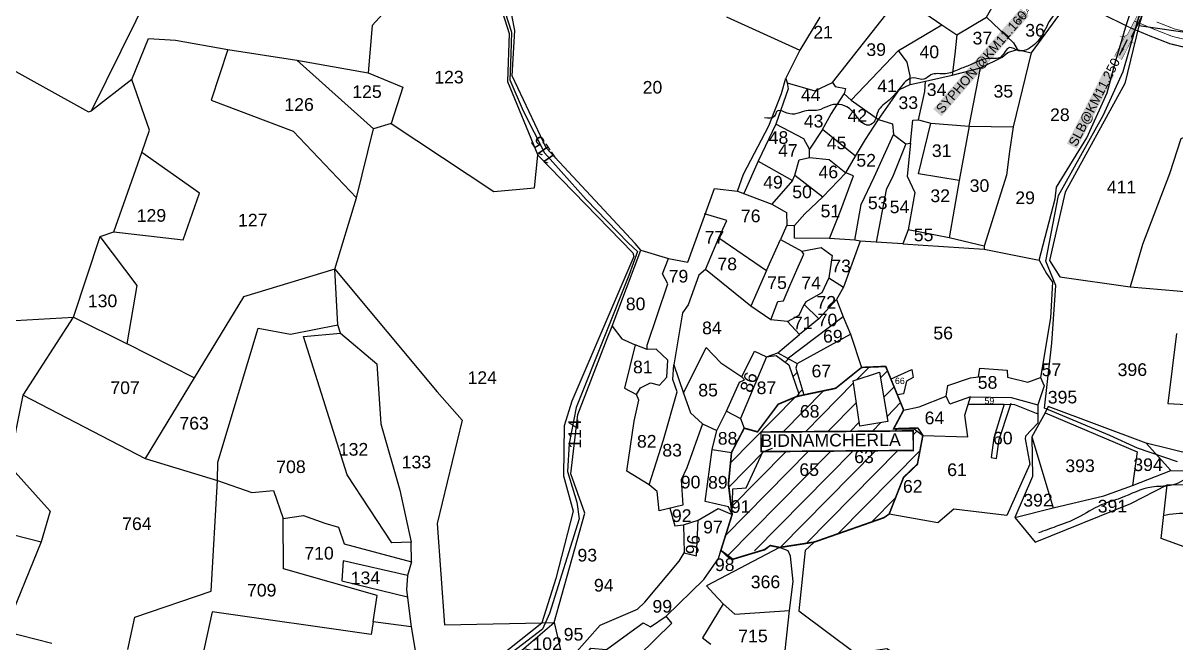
# Model space of a CAD drawing. Header units: inches. Extents: x 183472 to 190380, y 1608658 to 1615701.
# Drawn here: x 184583 to 186074, y 1613576 to 1614378 of the extents above; entities that cross this region are included whole.
import ezdxf
from ezdxf.enums import TextEntityAlignment as Align

# ---------------------------------------------------------------- set-up
doc = ezdxf.new("R2010")
doc.units = ezdxf.units.IN
doc.header["$LTSCALE"] = 15
doc.header["$MEASUREMENT"] = 0
doc.linetypes.add('ACAD_ISO02W100', pattern=[15, 12, -3])
doc.linetypes.add('HIDDEN2', pattern=[0.1875, 0.125, -0.0625])
for name, color, linetype in [('CANAL1', 7, 'Continuous'), ('PLOT', 7, 'Continuous'), ('PLOT NO', 7, 'Continuous'), ('ROADS', 1, 'Continuous'), ('STREAM', 4, 'Continuous'), ('STRUCTURE', 5, 'Continuous')]:
    doc.layers.add(name, color=color, linetype=linetype)
doc.styles.get("Standard").update_dxf_attribs({"font": 'arial.ttf'})
doc.dimstyles.get("Standard").update_dxf_attribs({"dimtxt": 0.18, "dimasz": 0.18, "dimexe": 0.18, "dimexo": 0.0625, "dimgap": 0.09, "dimtad": 0, "dimtih": 1, "dimtoh": 1, "dimdec": 4, "dimzin": 0, "dimdsep": 46, "dimtxsty": 'Standard', "dimcen": 0.09, "dimadec": 0, "dimazin": 0, "dimtfac": 1, "dimtdec": 4, "dimtofl": 0, "dimtmove": 0, "dimatfit": 3, "dimfxl": 1, "dimtolj": 1, "dimtzin": 0, "dimarcsym": 0})

# ---------------------------------------------------------------- blocks, each defined once
blk = doc.blocks.new('SLB')
at = {"layer": 'STRUCTURE'}
h = blk.add_hatch(dxfattribs=at)
h.set_pattern_fill('DOTS', color=6, scale=20, angle=320.3722, style=0)
h.set_pattern_definition([(320.372247934, (-159.4327, -72.9564), (1.2786241598, 0.5641323054), [0, -1.25])])
h.paths.add_polyline_path([(769699.5, 1706871.1), (769699.5, 1706861.1), (769729.1, 1706861.1), (769732.1, 1706863.1), (769792.1, 1706863.1), (769795.1, 1706861.1), (769824.7, 1706861.1), (769824.7, 1706871.1), (769795.1, 1706871.1), (769792.1, 1706869.1), (769732.1, 1706869.1), (769729.1, 1706871.1)])
at = {"layer": 'STRUCTURE', "color": 6, "linetype": 'ACAD_ISO02W100', "ltscale": 0.5, "const_width": 0.5}
for points in [[(769699.5, 1706871.1), (769729.1, 1706871.1)], [(769795.1, 1706871.1), (769824.7, 1706871.1)], [(769699.5, 1706861.1), (769729.1, 1706861.1)], [(769795.1, 1706861.1), (769824.7, 1706861.1)]]:
    blk.add_lwpolyline(points, dxfattribs=at)
at = {"layer": 'STRUCTURE', "color": 6, "const_width": 0.628}
for points in [[(769726.1, 1706877.1), (769726.1, 1706873.1), (769732.1, 1706869.1), (769792.1, 1706869.1), (769798.1, 1706873.1), (769798.1, 1706877.1)], [(769726.1, 1706855.1), (769726.1, 1706859.1), (769732.1, 1706863.1), (769792.1, 1706863.1), (769798.1, 1706859.1), (769798.1, 1706855.1)]]:
    blk.add_lwpolyline(points, dxfattribs=at)
at = {"layer": 'STRUCTURE', "color": 6}
blk.add_lwpolyline([(769732.1, 1706863.1), (769792.1, 1706863.1)], dxfattribs=at)
blk.add_lwpolyline([(769732.1, 1706863.1), (769792.1, 1706863.1)], dxfattribs=at)
at = {"layer": 'STRUCTURE', "color": 0}
blk.add_circle((769762.1, 1706866.1), 1.24, dxfattribs=at)
for points in [[(769703.8, 1706866), (769726.7, 1706866)], [(769818.6, 1706865.8), (769795.7, 1706865.8)]]:
    blk.add_leader(points, dimstyle='Standard', override={"dimasz": 10, "dimgap": 0.09, "dimtad": 0}, dxfattribs=at)
blk = doc.blocks.new('UT')
at = {"layer": 'STRUCTURE'}
h = blk.add_hatch(dxfattribs=at)
h.set_pattern_fill('DASH', color=150, scale=8, angle=-39.6278, style=0)
h.set_pattern_definition([(320.372247933, (-4370.464, -6260.8811), (1.40800153113, 0.132407282), [1, -1])])
h.paths.add_polyline_path([(765163, 1700681.9), (765165.6, 1700680.6), (765167.2, 1700680.3), (765169.1, 1700680), (765172.4, 1700679.6), (765176.4, 1700679.3), (765179.5, 1700679.5), (765183.1, 1700679.9), (765187.7, 1700680.9), (765188.9, 1700681.2), (765193.1, 1700682.2), (765196.1, 1700680.2), (765196.1, 1700672.2), (765193.1, 1700670.2), (765190.5, 1700670.8), (765188.1, 1700671.3), (765185.5, 1700671.8), (765183.6, 1700672.1), (765181, 1700672.5), (765180.3, 1700672.5), (765178.5, 1700672.6), (765176.7, 1700672.6), (765174.6, 1700672.5), (765172.5, 1700672.3), (765170.4, 1700672), (765168.5, 1700671.7), (765166.1, 1700671.2), (765165, 1700670.8), (765163, 1700669.7)])
h.paths.add_polyline_path([(765259.1, 1700682.2), (765256.1, 1700680.2), (765256.1, 1700672.2), (765259.1, 1700670.2), (765261.9, 1700671), (765264.4, 1700671.6), (765266.4, 1700672), (765269.1, 1700672.5), (765272.7, 1700673), (765276.1, 1700673.1), (765278.6, 1700672.9), (765281.2, 1700672.7), (765283.9, 1700672.3), (765286.4, 1700671.9), (765288, 1700671.3), (765289.2, 1700670.6), (765289.1, 1700682.7), (765287.6, 1700681.8), (765285.7, 1700681.2), (765283, 1700680.7), (765281.2, 1700680.4), (765276.7, 1700679.9), (765272.7, 1700679.9), (765268.7, 1700680.3), (765264.8, 1700681), (765261.2, 1700681.7)])
at = {"layer": 'STRUCTURE', "color": 150, "const_width": 0.628}
for points in [[(765190.1, 1700688.2), (765190.1, 1700684.2), (765196.1, 1700680.2), (765256.1, 1700680.2), (765262.1, 1700684.2), (765262.1, 1700688.2)], [(765190.1, 1700664.2), (765190.1, 1700668.2), (765196.1, 1700672.2), (765256.1, 1700672.2), (765262.1, 1700668.2), (765262.1, 1700664.2)]]:
    blk.add_lwpolyline(points, dxfattribs=at)
at = {"layer": 'STRUCTURE', "color": 150}
for points in [[(765196.1, 1700680.2), (765256.1, 1700680.2)], [(765196.1, 1700672.2), (765256.1, 1700672.2)], [(765196.1, 1700672.2), (765256.1, 1700672.2)]]:
    blk.add_lwpolyline(points, dxfattribs=at)
at = {"layer": 'STRUCTURE', "color": 0}
blk.add_circle((765226.1, 1700676.2), 1.89, dxfattribs=at)
at = {"layer": 'STRUCTURE', "color": 150}
for points in [[(765163, 1700681.9), (765164.4, 1700681.1), (765167.9, 1700680.2), (765171.2, 1700679.8), (765176.1, 1700679.4), (765184.7, 1700680.3), (765193.1, 1700682.2)], [(765163, 1700669.7), (765164.3, 1700670.6), (765167.8, 1700671.6), (765171.2, 1700672.1), (765176, 1700672.6), (765184.7, 1700672), (765193.1, 1700670.2)], [(765289.1, 1700682.7), (765287.8, 1700681.9), (765284.3, 1700680.9), (765280.9, 1700680.4), (765276.1, 1700679.8), (765267.4, 1700680.5), (765259.1, 1700682.2)], [(765289.2, 1700670.6), (765287.8, 1700671.4), (765284.2, 1700672.3), (765280.9, 1700672.7), (765276.1, 1700673.1), (765267.4, 1700672.2), (765259.1, 1700670.2)]]:
    blk.add_spline(points, degree=3, dxfattribs=at)
at = {"layer": 'STRUCTURE', "color": 0}
blk.add_text('STREAM', height=5, dxfattribs=at).set_placement((765148.2, 1700675.8), align=Align.MIDDLE_CENTER)
for points in [[(765190.9, 1700676), (765164.2, 1700675.8)], [(765289.3, 1700676.7), (765265.4, 1700676.4)]]:
    blk.add_leader(points, dimstyle='Standard', override={"dimasz": 10, "dimgap": 0.09, "dimtad": 0}, dxfattribs=at)

msp = doc.modelspace()

# ---------------------------------------------------------------- hatches: boundary and pattern name
at = {"layer": 'PLOT'}
h = msp.add_hatch(dxfattribs=at)
h.set_pattern_fill('ANSI31', color=30, scale=163.319966, angle=0.441)
h.set_pattern_definition([(45.441, (185479.772, 1609106.315), (-14.54626, 14.32405), [])])
h.paths.add_polyline_path([(185721.7, 1613790.4), (185739.6, 1613807.5), (185746.7, 1613844.8), (185735.5, 1613853.3), (185708.9, 1613853.3), (185721.8, 1613877.5), (185698.6, 1613933.9), (185667.5, 1613932.6), (185633.9, 1613905.6), (185592.6, 1613897), (185582.4, 1613931.7), (185584.3, 1613937.6), (185559, 1613951.3), (185544.5, 1613946.3), (185557.2, 1613947.8), (185573.2, 1613936), (185586.2, 1613898.3), (185583.3, 1613894.9), (185559.6, 1613885), (185532.9, 1613849.3), (185515.7, 1613854.1), (185499.3, 1613822.7), (185495.2, 1613782), (185500, 1613742.3), (185501, 1613775.7), (185518.3, 1613776.9), (185539.7, 1613823.6), (185540.4, 1613823.8), (185537.6, 1613823.8), (185537.4, 1613849.1), (185734.2, 1613850.6), (185734.4, 1613825.3), (185540.4, 1613823.8), (185539.7, 1613823.6), (185518.3, 1613776.9), (185501, 1613775.7), (185500, 1613742.3), (185485.5, 1613696.1), (185496.7, 1613685.5), (185501.1, 1613684.7), (185536, 1613698.1), (185540, 1613696.5), (185541.8, 1613697), (185549.4, 1613702.4), (185561.5, 1613699.9), (185606.1, 1613706.8), (185696.4, 1613738.4), (185703.1, 1613743.1)])
h.paths.add_polyline_path([(185665.3, 1613856.5), (185656.6, 1613915.2), (185690.7, 1613926.4), (185701.4, 1613862.9)], flags=16)

# ---------------------------------------------------------------- linework, layer by layer
at = {"layer": 'CANAL1', "color": 200, "const_width": 1.5}
msp.add_lwpolyline([(185964, 1614396.5), (186015.9, 1614371.2), (186041.4, 1614360.6), (186066.1, 1614351), (186088.9, 1614345.5)], dxfattribs=at)
at = {"layer": 'CANAL1', "color": 5, "const_width": 1}
msp.add_lwpolyline([(186020, 1614380.3), (186045.1, 1614369.9), (186069.1, 1614360.5), (186090.8, 1614355.3)], dxfattribs=at)
at = {"layer": 'CANAL1', "color": 1, "linetype": 'HIDDEN2', "ltscale": 4, "const_width": 1}
msp.add_lwpolyline([(186048.8, 1614379.2), (186072.1, 1614370.1), (186092.7, 1614365.1)], dxfattribs=at)
at = {"layer": 'PLOT'}
for points in [[(184887.8, 1614723.4), (184993.5, 1614761.7), (185023, 1614772.4), (185078.5, 1614697.9), (185088.8, 1614677.2), (185130.7, 1614595.8), (185139.9, 1614547.9), (185157.4, 1614469.3), (185171.8, 1614443), (185203.1, 1614391.4), (185211.7, 1614364.3), (185209.7, 1614302.3), (185249, 1614207.1), (185371.8, 1614080.9), (185372.9, 1614075.8), (185292.8, 1613889), (185283.1, 1613857.2), (185281.9, 1613792.5), (185294.6, 1613747), (185272.2, 1613659.8), (185254.2, 1613602.6)], [(185825.8, 1614089.2), (185825.8, 1614085.5), (185897.2, 1614071.3), (185917.6, 1614150.6), (185919.5, 1614165.7), (185958.5, 1614229.5), (185985.1, 1614287.7), (185995.1, 1614326.4), (186009.9, 1614376), (186034.2, 1614449), (186052.8, 1614512.9), (186117.9, 1614601.3), (186122.3, 1614611), (186154.9, 1614698.1), (186165.4, 1614724.7), (186176.6, 1614779.6)], [(186182.3, 1614780.7), (186169.7, 1614714.2), (186169.7, 1614714.2), (186130.5, 1614604.5), (186081.5, 1614534.3), (186067.6, 1614512.9), (186048.4, 1614446.7), (186026.1, 1614374), (186007.9, 1614299.8), (185930.5, 1614159), (185910.4, 1614070.7), (185923.6, 1614049.8), (186014.8, 1614036.7), (186075.5, 1614031.8), (186097.6, 1614029.6), (186152, 1614178.5), (186179.6, 1614245.8), (186109.1, 1614258.1), (186119.9, 1614280.9), (186097.8, 1614363.9), (186026.1, 1614374)], [(184464.4, 1614375.4), (184471.1, 1614371.8), (184667.8, 1614262.9), (184671.9, 1614264.2), (184806.1, 1614536.7), (184750.3, 1614560), (184600.6, 1614617.9), (184513, 1614438.1), (184471.1, 1614371.8)], [(185871.5, 1614435.1), (185836, 1614397.3), (185740.8, 1614441.7), (185716.3, 1614415.3), (185714.7, 1614409), (185720.5, 1614410.7), (185771.1, 1614375.3), (185790.5, 1614362.4), (185828.9, 1614385.5), (185836, 1614397.3)], [(185079.5, 1614424.3), (185034.6, 1614374.6), (185029.5, 1614313.5)], [(185269.8, 1613602.7), (185309.8, 1613744.4), (185291.6, 1613794.9), (185300.6, 1613871.9), (185338.4, 1613970), (185345.1, 1613985.9), (185382.2, 1614084), (185374.6, 1614092.9), (185259.5, 1614216.3), (185215.6, 1614309.5), (185219.1, 1614368), (185211.3, 1614408), (185201.5, 1614424.4)], [(185492.6, 1614385.8), (185587.4, 1614342.5), (185569.5, 1614306.6), (185571.2, 1614300.6), (185606.8, 1614290.1), (185629.8, 1614300.7), (185714.7, 1614409)], [(185926.8, 1614394.1), (185886.5, 1614339.2), (185863.4, 1614243.5), (185858.8, 1614211.7), (185855, 1614181), (185825.8, 1614089.2), (185780.7, 1614100.2), (185727.8, 1614110.6), (185720.6, 1614092.5), (185665.6, 1614095.8), (185644, 1614036.4), (185634.9, 1614020.4), (185643.5, 1613998.1), (185653.1, 1613975.8), (185667.5, 1613932.6), (185698.6, 1613933.9), (185721.8, 1613877.5), (185741.8, 1613881.8), (185776.9, 1613895.3), (185778.9, 1613909.4), (185808.1, 1613919.3), (185818.4, 1613920.5), (185820.2, 1613931.6), (185855.6, 1613928.9), (185856, 1613920), (185882.3, 1613913.7), (185898.8, 1613919.5), (185903.4, 1613908.7), (185895.5, 1613884.2), (185895.2, 1613872.5), (185895.4, 1613860.7), (185879.2, 1613843.6), (185879, 1613840.3), (185885.1, 1613807.6), (185855.4, 1613741), (185786.7, 1613749.2), (185765.9, 1613731.6), (185703.1, 1613743.1), (185696.4, 1613738.4), (185606.1, 1613706.8), (185561.5, 1613699.9), (185467, 1613650.3), (185476.2, 1613640.5), (185488.6, 1613627.2), (185461.9, 1613583), (185472.5, 1613574.8)], [(185613.3, 1614385.4), (185587.4, 1614342.5)], [(185828.9, 1614385.5), (185863.9, 1614352.3), (185868.8, 1614344.1)], [(185654.1, 1614277.9), (185715.3, 1614342.2), (185771.1, 1614375.3)], [(184723.8, 1614304.7), (184745.5, 1614357.6), (184780.3, 1614355.7), (184847.9, 1614343.5), (184937.2, 1614329.8), (185029.5, 1614313.5), (185074.2, 1614294.8), (185059.3, 1614247.9), (185192, 1614159.9), (185244.6, 1614164.9), (185249, 1614207.1)], [(185790.5, 1614362.4), (185788.2, 1614337.5), (185784.6, 1614310.4)], [(184847.9, 1614343.5), (184826.5, 1614278), (184932.5, 1614238.1), (185014.3, 1614152), (185036.5, 1614241)], [(185570.9, 1614116.5), (185580.9, 1614115.9), (185594, 1614131.2), (185617.2, 1614152.9), (185647.1, 1614184.3), (185659.7, 1614205.6), (185672.7, 1614227.1), (185689.5, 1614253.2), (185716.6, 1614292), (185730.3, 1614298.2), (185750.2, 1614302.7), (185784.6, 1614310.4), (185821.2, 1614319.8), (185849.1, 1614333.6), (185856.7, 1614339.5), (185868.8, 1614343.7), (185886.5, 1614339.2)], [(185730.3, 1614298.2), (185730.2, 1614309.3), (185726.2, 1614327.2), (185715.3, 1614342.2)], [(185868.8, 1614344.1), (185868.8, 1614343.7), (185868.8, 1614343.7)], [(185059.3, 1614247.9), (185036.5, 1614241), (184937.2, 1614329.8)], [(185806.7, 1614244.5), (185821.2, 1614319.8)], [(184207.6, 1613964.5), (184527.4, 1613990.6), (184648.5, 1613997.6), (184682.9, 1614101.9), (184700.7, 1614108), (184790.3, 1614097.6), (184811.5, 1614158), (184736.8, 1614210.6), (184746.8, 1614239.1), (184723.8, 1614304.7), (184671.9, 1614264.2)], [(185507.2, 1614160.4), (185514.6, 1614182.5), (185547.6, 1614244.7), (185563.7, 1614286.5), (185569.5, 1614306.6)], [(185571.2, 1614300.6), (185572.5, 1614292.7), (185556.6, 1614246.9), (185533.6, 1614199), (185515.3, 1614157.3)], [(185629.8, 1614300.7), (185633.1, 1614295.9), (185646.5, 1614293.1), (185644.8, 1614286.4), (185654.1, 1614277.9), (185689.5, 1614253.2)], [(185689.5, 1614253.2), (185707.4, 1614247.4), (185708.7, 1614233.7), (185724.7, 1614221.6), (185730.5, 1614222.4), (185733.6, 1614252.4), (185741.2, 1614252.7), (185749.3, 1614289.1), (185750.2, 1614302.7)], [(185616.9, 1614240.1), (185627.9, 1614259.5), (185644.8, 1614286.4)], [(185793.5, 1614174), (185740.9, 1614182.7), (185757, 1614248.4)], [(185741.2, 1614252.7), (185757, 1614248.4), (185806.7, 1614244.5), (185863.4, 1614243.5)], [(186109.1, 1614258.1), (186101.4, 1614236.6), (186080.4, 1614227.9), (186065.4, 1614182.9), (186030.7, 1614091.6), (186014.8, 1614036.7)], [(185533.6, 1614199), (185578.3, 1614174), (185581.1, 1614180.9), (185586.7, 1614200.9), (185600.3, 1614204.1), (185600.1, 1614214.7), (185592.7, 1614228.1), (185556.6, 1614246.9)], [(185659.7, 1614205.6), (185616.9, 1614240.1), (185600.1, 1614214.7)], [(185658.8, 1614097.1), (185666.8, 1614143.3), (185683.7, 1614178.5), (185708.7, 1614233.7)], [(185806.7, 1614244.5), (185793.5, 1614174), (185780.7, 1614100.2)], [(185724.7, 1614221.6), (185708.1, 1614180.6), (185699.1, 1614162), (185686.4, 1614094.7)], [(185730.5, 1614222.4), (185726.5, 1614179.6), (185736.2, 1614158.7), (185727.8, 1614110.6)], [(184700.7, 1614108), (184736.8, 1614210.6)], [(185600.3, 1614204.1), (185625.7, 1614201.4), (185647.1, 1614184.3)], [(185578.3, 1614174), (185551.3, 1614143.7)], [(185581.1, 1614180.9), (185617.2, 1614152.9)], [(185625.9, 1614099.1), (185640.7, 1614135.7), (185657.1, 1614180.1), (185647.1, 1614184.3)], [(185382.2, 1614084), (185418, 1614073.4), (185442.8, 1614068.6), (185477.3, 1614163.9), (185507.2, 1614160.4), (185551.3, 1614143.7), (185567.4, 1614134.5), (185570.5, 1614132.9), (185570.9, 1614116.5), (185562.8, 1614098.1), (185590.2, 1614083), (185615.2, 1614087.6), (185629.5, 1614077.4), (185625.1, 1614048.6), (185644, 1614036.4)], [(184583.4, 1613896.9), (184741, 1613814.8), (184834.8, 1613786.4), (184834.8, 1613786.4), (184835, 1613810), (184887.4, 1613983.3), (184929.1, 1613975.8), (184990.1, 1613987.6), (184986.6, 1614059.8), (185014.3, 1614152)], [(185571.6, 1613991.9), (185550.1, 1613994.3), (185524.3, 1614011.7), (185465.6, 1614059.1), (185482.8, 1614100.3), (185493.3, 1614122.3), (185464.4, 1614131.3)], [(185665.6, 1614095.8), (185658.8, 1614097.1), (185625.9, 1614099.1), (185580.5, 1614099.6), (185580.9, 1614115.9)], [(184332.3, 1613837.9), (184420.9, 1613796), (184565.4, 1613806), (184583.4, 1613896.9), (184648.5, 1613997.6), (184717.8, 1613963.3), (184730.9, 1614038.4), (184682.9, 1614101.9)], [(185482.8, 1614100.3), (185544.7, 1614057.8), (185562.8, 1614098.1)], [(185720.6, 1614092.5), (185825.8, 1614085.5)], [(185390.4, 1613955.6), (185390.1, 1613961.4), (185417.1, 1614040.7), (185410.2, 1614053.5), (185418, 1614073.4)], [(185550.1, 1613994.3), (185559.2, 1614017.6), (185566.3, 1614018.7), (185574.7, 1614038), (185583.8, 1614058.7), (185592.6, 1614079), (185590.2, 1614083)], [(185897.2, 1614071.3), (185906.6, 1614053.8), (185914.2, 1614042.6), (185911.5, 1613996.8), (185898.8, 1613919.5)], [(184986.6, 1614059.8), (184868.4, 1614023.7), (184804.7, 1613919.1), (184717.8, 1613963.3)], [(184986.6, 1614059.8), (185118.7, 1613901.2), (185150.9, 1613864.4), (185118.8, 1613730.7), (185128.2, 1613600), (185254.2, 1613602.6)], [(185465.6, 1614059.1), (185457.1, 1614052), (185443.1, 1614013.6), (185435.8, 1614003.1), (185424.8, 1613935.9), (185437.4, 1613899.4), (185466.4, 1613958.2), (185485.5, 1613938.6), (185512.7, 1613920.5), (185529.2, 1613953.8), (185544.5, 1613946.3), (185510.9, 1613866.6), (185515.7, 1613854.1), (185499.3, 1613822.7), (185495.2, 1613782), (185500, 1613742.3), (185495.4, 1613752.3), (185465.4, 1613759.1), (185474.2, 1613826.3), (185499.3, 1613822.7)], [(185544.7, 1614057.8), (185524.3, 1614011.7)], [(185625.1, 1614048.6), (185616.2, 1614029.1), (185595.4, 1614017.2), (185593, 1614014.1), (185612, 1613995.5), (185634.9, 1614020.4)], [(185612, 1613995.5), (185587, 1613975.1), (185571.6, 1613991.9), (185586.7, 1614000), (185593, 1614014.1)], [(185643.5, 1613998.1), (185571.4, 1613943.2)], [(185085.7, 1613681.2), (185085.3, 1613706.7), (185060.3, 1613706), (185002.4, 1613793.7), (184946, 1613972.4), (184993.8, 1613976.7), (184990.1, 1613987.6)], [(185345.1, 1613985.9), (185357.5, 1613969.7), (185374.5, 1613961.7), (185361, 1613905.6), (185376.3, 1613897.4), (185381.6, 1613906.3), (185394.6, 1613912.9), (185406.3, 1613909.7), (185415.7, 1613920.2), (185416.8, 1613942.1), (185401.7, 1613956.1), (185390.4, 1613955.6), (185374.5, 1613961.7)], [(184993.8, 1613976.7), (185040.9, 1613937.2), (185046.1, 1613859.8), (185070.5, 1613773.9), (185085.3, 1613706.7)], [(185544.5, 1613946.3), (185559, 1613951.3), (185587, 1613975.1)], [(185559, 1613951.3), (185584.3, 1613937.6), (185653.1, 1613975.8)], [(186074.8, 1613976.3), (186063.2, 1613885.9), (186158.5, 1613880.6)], [(185392.8, 1613780.9), (185411.2, 1613839), (185429.2, 1613900.9), (185423.6, 1613917.2), (185424.8, 1613935.9)], [(185544.5, 1613946.3), (185557.2, 1613947.8), (185573.2, 1613936), (185586.2, 1613898.3), (185583.3, 1613894.9), (185559.6, 1613885), (185532.9, 1613849.3), (185515.7, 1613854.1)], [(185584.3, 1613937.6), (185582.4, 1613931.7), (185592.6, 1613897), (185633.9, 1613905.6), (185667.5, 1613932.6)], [(185493, 1613876.1), (185509.6, 1613913.5), (185515.9, 1613916.5), (185512.7, 1613920.5)], [(185656.6, 1613915.2), (185690.7, 1613926.4), (185701.4, 1613862.9), (185665.3, 1613856.5), (185656.6, 1613915.2)], [(185704.8, 1613917.5), (185732.3, 1613929.9), (185734, 1613919.7), (185725.4, 1613914.7), (185721.8, 1613898.6), (185713.7, 1613897.3)], [(184804.7, 1613919.1), (184741, 1613814.8)], [(185461.8, 1613859.5), (185441.4, 1613802.8), (185434.2, 1613787.3), (185436.3, 1613754.6), (185405.9, 1613747.1), (185403.2, 1613772.4), (185392.8, 1613780.9), (185364.1, 1613798.7), (185373.5, 1613863), (185379.5, 1613890.2), (185376.3, 1613897.4)], [(185437.4, 1613899.4), (185446.4, 1613873.7), (185461.8, 1613859.5), (185480.5, 1613851)], [(185721.8, 1613877.5), (185708.9, 1613853.3), (185735.5, 1613853.3), (185746.7, 1613844.8), (185804.7, 1613843.1), (185801, 1613871.1), (185808.1, 1613894.7), (185781.6, 1613885), (185776.9, 1613895.3)], [(185808.1, 1613894.7), (185860.9, 1613893.8), (185895.5, 1613884.2)], [(185474.2, 1613826.3), (185480.5, 1613851), (185493, 1613876.1), (185510.9, 1613866.6)], [(185805.4, 1613884.9), (185851.6, 1613885.2), (185865, 1613884.5), (185895.2, 1613872.5)], [(185851.6, 1613885.2), (185838.4, 1613841.6), (185835, 1613816), (185841.9, 1613814.7), (185845.2, 1613839.5), (185858.4, 1613878.5), (185860.8, 1613886.2)], [(186155.4, 1613829.4), (186117.8, 1613798.6), (186096.5, 1613819.8), (186035.5, 1613834.8), (185908.6, 1613882), (185904.9, 1613873.8), (185887.7, 1613843), (185888.6, 1613791.5), (185865.5, 1613738.8), (185891.7, 1613706.6), (186015.4, 1613756.7), (186062.6, 1613781)], [(185904.9, 1613873.8), (186023.9, 1613823.5), (186017.8, 1613780)], [(185703.1, 1613743.1), (185721.7, 1613790.4), (185739.6, 1613807.5), (185746.7, 1613844.8)], [(185887.7, 1613843), (185915.1, 1613751.2)], [(186067.4, 1613799.4), (186035.5, 1613834.8)], [(183977.6, 1613829.9), (184096.6, 1613818.4), (184308.1, 1613759.8), (184452.5, 1613696.3), (184473, 1613741), (184606.8, 1613707), (184559.8, 1613591.9), (184620.4, 1613576.4)], [(185500, 1613742.3), (185501, 1613775.7), (185518.3, 1613776.9), (185539.7, 1613823.6), (185552.1, 1613828.1)], [(184565.4, 1613806), (184618.2, 1613746.9), (184606.8, 1613707)], [(184718.7, 1613567.9), (184727.9, 1613609.7), (184826.6, 1613643.5), (184834.8, 1613786.4), (184879.1, 1613771.1), (184907.3, 1613773.6), (184919.8, 1613737.3), (184945.8, 1613741.2), (184973.7, 1613731.4), (184991.2, 1613726.3), (184998.5, 1613704.5), (185085.7, 1613681.2), (185080.3, 1613663.7), (185078.9, 1613645.2), (185085.2, 1613597.4), (185092.6, 1613553.6)], [(185865.5, 1613738.8), (185915.1, 1613751.2), (185980.7, 1613766.6), (186017.8, 1613780), (186067.4, 1613799.4), (186117.8, 1613798.6)], [(186133.3, 1613682.9), (186054.6, 1613711.4), (186062.6, 1613781), (186323.6, 1613784.1)], [(185279.2, 1613542.7), (185329.3, 1613599.5), (185377.8, 1613620.3), (185387.3, 1613629.2), (185431.8, 1613682.1), (185438, 1613692.8), (185454.1, 1613689.2), (185456.1, 1613735), (185482, 1613750.1), (185500, 1613742.3), (185485.5, 1613696.1), (185496.7, 1613685.5), (185501.1, 1613684.7), (185541.8, 1613697), (185549.4, 1613702.4), (185561.5, 1613699.9)], [(185419.4, 1613750.6), (185425.8, 1613728), (185437.3, 1613729.1), (185438, 1613692.8)], [(185085.2, 1613597.4), (185036.1, 1613603.6), (185041.3, 1613637.7), (184920.2, 1613672.3), (184919.8, 1613737.3)], [(185230.9, 1613569.5), (185242.3, 1613566.9), (185250.8, 1613555.1), (185269.1, 1613534.9), (185278.9, 1613520.2), (185298.6, 1613496.7), (185300, 1613494.3), (185308.6, 1613500.3), (185379.2, 1613560), (185422.1, 1613602.2), (185415, 1613611.1), (185463.3, 1613658.3), (185482.6, 1613685.8), (185485.5, 1613696.1)], [(185508.2, 1613553), (185566.9, 1613550.8), (185574.2, 1613618.4), (185578.8, 1613655.9), (185575.4, 1613688.6), (185572.7, 1613695.4), (185561.5, 1613699.9)], [(185606.1, 1613706.8), (185594.6, 1613696), (185586.5, 1613618), (185659.6, 1613563.4), (185700, 1613569.3), (185738.5, 1613546), (185931.7, 1613508), (185910.4, 1613343.8), (185941.8, 1613291.9), (186017.3, 1613231.7), (186044.8, 1613164.9), (186257.2, 1612991.8)], [(185080.3, 1613663.7), (184997.2, 1613682.5), (184995.6, 1613656.6), (185080.2, 1613636.1)], [(185488.6, 1613627.2), (185503.6, 1613613.7), (185574.2, 1613618.4)], [(185036.1, 1613603.6), (185033.5, 1613587.6), (184827.8, 1613616.9), (184807.1, 1613522.4)], [(185287.3, 1613531.6), (185317.2, 1613569.9), (185337.5, 1613568.1), (185369.5, 1613591.2), (185384.9, 1613602.5), (185394.7, 1613597.1), (185415, 1613611.1)], [(184607.3, 1613321.5), (184614.2, 1613306.3), (184600.4, 1613242.4), (184625.8, 1613184.4), (184759.6, 1613261.3), (184838.1, 1613272), (184920.5, 1613285.9), (184962.8, 1613296), (185007.8, 1613336.7), (185025.5, 1613355.7), (185063.9, 1613397.5), (185143.1, 1613476.6), (185194.9, 1613539.4), (185230.9, 1613569.5), (185269.8, 1613602.7)], [(185185.2, 1613547.9), (185254.2, 1613602.6), (185269.8, 1613602.7), (185278.3, 1613567.5)]]:
    msp.add_lwpolyline(points, dxfattribs=at)
at = {"layer": 'PLOT', "color": 30, "const_width": 2.04}
msp.add_lwpolyline([(185501.1, 1613684.7), (185485.5, 1613696.1), (185500, 1613742.3), (185495.2, 1613782), (185499.3, 1613822.7), (185515.7, 1613854.1), (185532.9, 1613849.3), (185559.6, 1613885), (185583.3, 1613894.9), (185592.6, 1613897), (185633.9, 1613905.6), (185667.5, 1613932.6), (185698.6, 1613933.9), (185721.8, 1613877.5), (185708.9, 1613853.3), (185740.2, 1613854.3), (185746.7, 1613844.8), (185739.6, 1613807.5), (185721.7, 1613790.4), (185703.1, 1613743.1), (185696.4, 1613738.4), (185606.1, 1613706.8), (185561.5, 1613699.9), (185549.4, 1613702.4), (185541.8, 1613697), (185501.1, 1613684.7), (185485.5, 1613696.1), (185500, 1613742.3)], dxfattribs=at)
msp.add_lwpolyline([(185537.4, 1613849.1), (185734.2, 1613850.6), (185734.4, 1613825.3), (185537.6, 1613823.8)], close=True, dxfattribs=at)
at = {"layer": 'ROADS'}
for points in [[(186076, 1613810.5), (186024.2, 1613828.4), (185988.3, 1613844.5), (185904.1, 1613880.1), (185913.5, 1613964.1), (185918.6, 1614038.3), (185905.8, 1614070), (185922.1, 1614155), (185979.7, 1614258.2), (186005.7, 1614314.9), (186058.5, 1614499.7), (186065.1, 1614516.2), (186119.5, 1614598.9)], [(185202.1, 1614405.8), (185215, 1614365.9), (185214, 1614337.5), (185212.8, 1614304.2), (185230.1, 1614264.1), (185257.3, 1614210.1), (185311.5, 1614149.7), (185365.6, 1614093.8), (185377.6, 1614082.3), (185366.7, 1614051.5), (185336.1, 1613974.8), (185298.4, 1613880.7), (185289.4, 1613834.4), (185287.2, 1613798.1), (185299.1, 1613758.4), (185302.3, 1613736.9), (185263.9, 1613614.4), (185255.1, 1613594.5), (185196, 1613549.2)], [(185437.3, 1613729.1), (185456.1, 1613735)]]:
    msp.add_lwpolyline(points, dxfattribs=at)
at = {"layer": 'STREAM'}
for points in [[(186057.1, 1614779.9), (186042, 1614770), (186036.4, 1614757.3), (186020.4, 1614743.2), (186004.7, 1614727.4), (186001.6, 1614707.6), (185980.3, 1614686.8), (185971.9, 1614664.3), (185956.8, 1614633.7), (185953.3, 1614606.6), (185948.6, 1614579.1), (185944.9, 1614553.2), (185936.5, 1614533.2), (185929.1, 1614511.5), (185917.1, 1614491.6), (185933.5, 1614469.5), (185939.3, 1614454.9), (185932, 1614425.1), (185924.8, 1614399.3), (185913.8, 1614385.3), (185900.3, 1614361.3), (185883.9, 1614344.9), (185870.7, 1614342), (185858.8, 1614346), (185847.3, 1614333.8), (185831.6, 1614331.9), (185808.1, 1614323.7), (185793, 1614317.7), (185776, 1614312.1), (185757, 1614310.7), (185748.1, 1614305.1), (185734.2, 1614306.9), (185719.3, 1614296.6), (185703, 1614278), (185688.7, 1614263.8), (185684.6, 1614251.5), (185677.7, 1614245.9), (185651.7, 1614267.2), (185624.5, 1614270.5), (185611.2, 1614265.1), (185593.8, 1614264), (185580.7, 1614259.9), (185567.9, 1614262.7), (185558.2, 1614263.7), (185554.7, 1614257.2), (185541.9, 1614255.4)], [(186763.5, 1614175.9), (186737.3, 1614162.2), (186710.4, 1614135.9), (186697, 1614117.1), (186664.2, 1614083.5), (186642, 1614058.5), (186627.7, 1614049.5), (186606.8, 1614022.5), (186585.9, 1614005.7), (186566.5, 1613989.4), (186555.9, 1613971.7), (186533.4, 1613958.2), (186510.3, 1613934.7), (186473.9, 1613922.2), (186443.6, 1613910.3), (186385, 1613901.8), (186359.5, 1613890.3), (186311.8, 1613891), (186283.3, 1613872), (186247.4, 1613865), (186222.6, 1613850.2), (186195.9, 1613845), (186168.7, 1613832.8), (186155.8, 1613819.7), (186127.2, 1613817.2), (186105.9, 1613805.3), (186091.4, 1613792.2), (186066.8, 1613780), (186042.8, 1613778), (186002.2, 1613763.6), (185977, 1613754.8), (185946.9, 1613738.5), (185918.6, 1613726.8), (185896.3, 1613718.8)], [(186359.6, 1613791.7), (186350.4, 1613771.1), (186343.6, 1613754.1), (186322.2, 1613738.9), (186307.4, 1613730.2), (186232.8, 1613733.6), (186189.3, 1613733.2), (186156.5, 1613743.9), (186130, 1613739.4), (186112.6, 1613735.8), (186090.7, 1613742.5), (186057.2, 1613740.8)]]:
    msp.add_spline(points, degree=3, dxfattribs=at)

# ---------------------------------------------------------------- block references
at = {"layer": 'STRUCTURE', "color": 0}
for name, p, rotation in [('UT', (965965.8, -79486.2), 48.95108082629292), ('SLB', (1355982.6, 152495.3), 62.94475744593005)]:
    msp.add_blockref(name, p, dxfattribs=dict(at, rotation=rotation))

# ---------------------------------------------------------------- texts
at = {"layer": 'PLOT', "color": 30}
msp.add_text('BIDNAMCHERLA ', height=16.332, rotation=0.441, dxfattribs=at).set_placement((185630.6, 1613838.6), align=Align.MIDDLE_CENTER)
at = {"layer": 'PLOT NO'}
for s, height, rotation, p in [('21', 16.33, 0.441, (185617.7, 1614365.9)), ('37', 16.33, 0.441, (185823.6, 1614358.3)), ('36', 16.33, 0.441, (185891.7, 1614368.4)), ('39', 16.33, 0.441, (185686.3, 1614343.4)), ('40', 16.33, 0.441, (185755, 1614340.4)), ('123', 16.33, 0.441, (185134, 1614307.8)), ('125', 16.33, 0.441, (185028, 1614289)), ('20', 16.33, 0.441, (185397.1, 1614294.7)), ('44', 16.33, 0.441, (185601.7, 1614284.9)), ('41', 16.33, 0.441, (185700.4, 1614296.6)), ('34', 16.33, 0.441, (185764.4, 1614291.7)), ('35', 16.33, 0.441, (185850.7, 1614289.6)), ('126', 16.33, 0.441, (184940.2, 1614272.4)), ('33', 16.33, 0.441, (185727.8, 1614274.8)), ('42', 16.33, 0.441, (185661.9, 1614258.2)), ('28', 16.33, 0.441, (185923.8, 1614259.2)), ('43', 16.33, 0.441, (185605.4, 1614250.9)), ('48', 16.33, 0.441, (185560, 1614229.7)), ('115', 16.33, 124.1012, (185256.2, 1614213.3)), ('47', 16.33, 0.441, (185572.2, 1614213)), ('45', 16.33, 0.441, (185635.1, 1614222.7)), ('31', 16.33, 0.441, (185771, 1614212.8)), ('52', 16.33, 0.441, (185673.4, 1614200.3)), ('46', 16.33, 0.441, (185624.4, 1614185.2)), ('49', 16.33, 0.441, (185552.9, 1614171.9)), ('30', 16.33, 0.441, (185819.9, 1614167.6)), ('411', 16.33, 0.441, (186003.5, 1614165.7)), ('50', 16.33, 0.441, (185590.5, 1614159.5)), ('32', 16.33, 0.441, (185769.1, 1614154.5)), ('29', 16.33, 0.441, (185878.9, 1614151.9)), ('53', 16.33, 0.441, (185688.3, 1614145.4)), ('54', 16.33, 0.441, (185716.5, 1614140.2)), ('129', 16.33, 0.441, (184749.3, 1614129)), ('127', 16.33, 0.441, (184880.3, 1614123)), ('76', 16.33, 0.441, (185524.1, 1614128.4)), ('51', 16.33, 0.441, (185627.1, 1614134.8)), ('77', 16.33, 0.441, (185477.3, 1614100.8)), ('55', 16.33, 0.441, (185747.6, 1614103.9)), ('78', 16.33, 0.441, (185493.7, 1614066.3)), ('73', 16.33, 0.441, (185641, 1614063.7)), ('79', 16.33, 0.441, (185430.7, 1614050.4)), ('75', 16.33, 0.441, (185558.2, 1614042.1)), ('74', 16.33, 0.441, (185602.2, 1614041.8)), ('130', 16.33, 0.441, (184686.1, 1614018.6)), ('72', 16.33, 0.441, (185621.8, 1614016.7)), ('80', 16.33, 0.441, (185375.3, 1614014.7)), ('71', 16.33, 0.441, (185591.4, 1613990.2)), ('70', 16.33, 0.441, (185623.3, 1613993.9)), ('84', 16.33, 0.441, (185473.9, 1613983.7)), ('69', 16.33, 0.441, (185630.3, 1613972.9)), ('56', 16.33, 0.441, (185772.9, 1613977)), ('81', 16.33, 0.441, (185384.6, 1613933.2)), ('67', 16.33, 0.441, (185615.4, 1613928)), ('57', 16.33, 0.441, (185912.9, 1613929.6)), ('396', 16.33, 0.441, (186017.5, 1613929.7)), ('124', 16.33, 0.441, (185177, 1613919.4)), ('86', 16.33, 70.7308, (185521.5, 1613913.5)), ('58', 16.33, 0.441, (185830.3, 1613913.2)), ('707', 16.33, 0.441, (184715.2, 1613906.4)), ('85', 16.33, 0.441, (185469, 1613903.3)), ('87', 16.33, 0.441, (185544.4, 1613906.3)), ('66', 8.17, 0.441, (185716.9, 1613915.2)), ('59', 8.17, 0.441, (185832.7, 1613889.4)), ('395', 16.33, 0.441, (185927.2, 1613894.2)), ('68', 16.33, 0.441, (185600.3, 1613875.9)), ('64', 16.33, 0.441, (185761.6, 1613867.4)), ('763', 16.33, 0.441, (184804.5, 1613860.5)), ('114', 16.33, 89.7176, (185296.6, 1613846.6)), ('82', 16.33, 0.441, (185389.7, 1613837.1)), ('88', 16.33, 0.441, (185494.2, 1613841)), ('60', 16.33, 0.441, (185850, 1613841.3)), ('132', 16.33, 0.441, (185010.6, 1613826.7)), ('83', 16.33, 0.441, (185422.5, 1613825.6)), ('133', 16.33, 0.441, (185091.9, 1613810.3)), ('63', 16.33, 0.441, (185670.6, 1613817.1)), ('394', 16.33, 0.441, (186037.8, 1613806.9)), ('708', 16.33, 0.441, (184929.7, 1613804.2)), ('65', 16.33, 0.441, (185599.7, 1613800.5)), ('61', 16.33, 0.441, (185790.8, 1613800.4)), ('393', 16.33, 0.441, (185949.9, 1613805.5)), ('90', 16.33, 0.441, (185446.4, 1613784.4)), ('89', 16.33, 0.441, (185481.6, 1613784.1)), ('62', 16.33, 0.441, (185733.6, 1613778.9)), ('91', 16.33, 0.441, (185511, 1613752.8)), ('392', 16.33, 0.441, (185895.5, 1613761)), ('391', 16.33, 0.441, (185991.8, 1613753.4)), ('92', 16.33, 0.441, (185434.9, 1613741)), ('764', 16.33, 0.441, (184730.5, 1613730.6)), ('97', 16.33, 0.441, (185475.3, 1613726.3)), ('96', 16.33, 83.3057, (185449.2, 1613703.6)), ('710', 16.33, 0.441, (184966, 1613692.4)), ('93', 16.33, 0.441, (185312.8, 1613689.9)), ('98', 16.33, 0.441, (185490.5, 1613677.6)), ('134', 16.33, 0.441, (185026, 1613660.6)), ('709', 16.33, 0.441, (184891.9, 1613644.6)), ('94', 16.33, 0.441, (185334.1, 1613651.1)), ('366', 16.33, 0.441, (185543.2, 1613655.4)), ('99', 16.33, 0.441, (185409.8, 1613623.8)), ('95', 16.33, 0.441, (185295, 1613587.7)), ('715', 16.33, 0.441, (185527, 1613585.5)), ('102', 16.33, 0.441, (185260.9, 1613575.5))]:
    msp.add_text(s, height=height, rotation=rotation, dxfattribs=at).set_placement(p, align=Align.MIDDLE_CENTER)
at = {"layer": 'STRUCTURE', "color": 5, "char_height": 12, "attachment_point": 1, "bg_fill": 1, "box_fill_scale": 1.1, "bg_fill_color": 7, "bg_fill_true_color": 16777215, "bg_fill_transparency": 0}
for s, insert, width, rotation in [('\\pi1.27856;SYPHON @KM11.160', (185761.7, 1614266.8), 169.894, 48.9511), ('SLB@KM11.250', (185934.5, 1614222.5), 103.702, 62.9448)]:
    msp.add_mtext(s, dxfattribs=dict(at, insert=insert, width=width, rotation=rotation))

doc.saveas('drawing.dxf')
